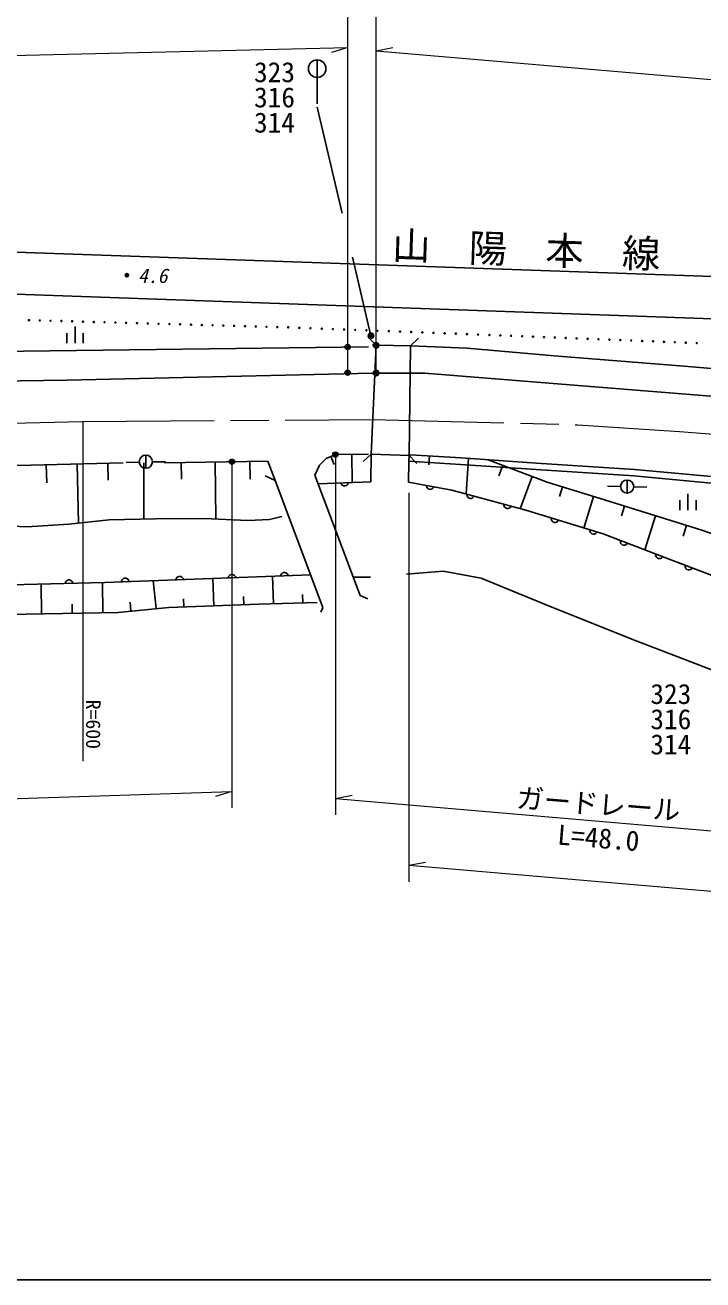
# Model space of a CAD drawing. Units: millimetres, scale not verified. Extents: x 40000 to 680000, y 20000 to 380000.
# Drawn here: x 388369 to 450268, y 205000 to 319515 of the extents above; entities that cross this region are included whole.
import ezdxf
from ezdxf.enums import TextEntityAlignment as Align

# ---------------------------------------------------------------- set-up
doc = ezdxf.new("R2010")
doc.units = ezdxf.units.MM
doc.header["$LTSCALE"] = 1000
doc.linetypes.add('CHAIN', pattern=[18.5, 12, -1.5, 3.5, -1.5])
for name, color, linetype, lineweight in [('M-BGD', 7, 'Continuous', 25), ('M-BMK', 2, 'CHAIN', 13), ('M-STR-HTXT', 7, 'Continuous', 13), ('M-STR-STR1', 1, 'Continuous', 25), ('M-STR-STRC', 7, 'Continuous', 25), ('M-TTL-BAND', 7, 'Continuous', 25)]:
    doc.layers.add(name, color=color, linetype=linetype, lineweight=lineweight)
doc.layers.add('M-BMK-HTXT', color=7, linetype='Continuous')
doc.styles.add('ＭＳ ゴシック', font='')
doc.styles.get('ＭＳ ゴシック').set_extended_font_data('MS Gothic')

msp = doc.modelspace()

# ---------------------------------------------------------------- linework, layer by layer
at = {"layer": 'M-BGD'}
for p, q in [((267321, 302997), (566222, 292527)), ((267916, 299134), (565900, 288707)), ((392178, 291396), (392178, 290496)), ((392928, 291996), (392928, 290496)), ((393678, 291396), (393678, 290496)), ((384857, 289720), (419735, 290163)), ((423578, 290250), (428747, 290023)), ((428747, 290023), (436698, 289341)), ((436698, 289341), (448159, 288407)), ((448159, 288407), (460272, 287407)), ((388900, 279356), (397338, 279574)), ((393119, 279465), (393259, 274057)), ((395931, 279538), (395971, 277984)), ((398802, 279641), (397603, 279583)), ((399217, 279574), (399217, 274431)), ((399401, 280270), (399401, 279070)), ((400001, 279662), (401201, 279647)), ((401096, 279574), (410547, 279720)), ((402636, 279598), (402660, 278062)), ((405717, 279646), (405797, 274444)), ((408902, 279695), (408927, 278082)), ((410547, 279720), (411202, 277955)), ((415250, 279366), (415877, 279957)), ((415877, 279957), (416713, 280320)), ((416295, 280138), (416607, 279420)), ((416713, 280320), (419730, 280356)), ((418222, 280338), (418252, 277781)), ((419981, 280363), (419953, 277847)), ((423425, 279715), (423375, 277804)), ((423446, 280249), (423425, 279715)), ((423425, 279715), (428139, 279421)), ((423524, 280310), (428179, 280019)), ((425304, 280195), (425251, 279383)), ((428139, 279421), (435046, 278948)), ((428179, 280019), (435086, 279547)), ((428864, 279965), (428655, 276726)), ((430644, 279851), (436036, 277805)), ((435086, 279547), (444020, 278963)), ((370484, 279029), (388900, 279356)), ((390306, 279393), (390349, 277728)), ((411202, 277955), (410291, 278368)), ((415250, 279366), (414837, 278455)), ((414837, 278455), (418972, 267459)), ((431992, 279339), (431629, 278381)), ((434688, 278316), (433574, 275379)), ((435046, 278948), (443972, 278365)), ((443972, 278365), (452333, 277592)), ((444020, 278963), (452393, 278189)), ((415564, 266368), (411202, 277955)), ((419953, 277847), (415137, 277659)), ((417195, 277740), (417226, 277657)), ((417226, 277657), (417271, 277588)), ((417271, 277588), (417344, 277521)), ((417344, 277521), (417415, 277482)), ((417415, 277482), (417500, 277457)), ((417500, 277457), (417612, 277462)), ((417612, 277462), (417695, 277493)), ((417695, 277493), (417763, 277538)), ((417763, 277538), (417831, 277610)), ((417831, 277610), (417870, 277682)), ((417870, 277682), (417895, 277767)), ((423375, 277804), (427354, 277083)), ((425020, 277506), (425033, 277418)), ((425033, 277418), (425061, 277342)), ((425061, 277342), (425118, 277260)), ((425118, 277260), (425179, 277207)), ((425179, 277207), (425257, 277164)), ((425257, 277164), (425367, 277144)), ((425367, 277144), (425455, 277157)), ((425455, 277157), (425531, 277186)), ((425531, 277186), (425612, 277242)), ((425612, 277242), (425666, 277303)), ((425666, 277303), (425709, 277381)), ((436036, 277805), (441773, 276044)), ((437451, 277367), (437183, 276502)), ((442745, 277411), (441546, 277437)), ((443345, 277997), (443345, 276797)), ((443945, 277376), (445144, 277334)), ((427354, 277083), (434111, 275232)), ((428705, 276712), (428710, 276624)), ((428710, 276624), (428732, 276545)), ((428732, 276545), (428781, 276459)), ((428781, 276459), (428838, 276400)), ((428838, 276400), (428911, 276351)), ((428911, 276351), (429019, 276322)), ((429019, 276322), (429108, 276326)), ((429108, 276326), (429186, 276349)), ((429186, 276349), (429272, 276398)), ((429272, 276398), (429331, 276454)), ((429331, 276454), (429381, 276528)), ((440279, 276492), (439390, 273618)), ((441773, 276044), (450179, 273431)), ((448152, 276152), (448152, 275252)), ((448902, 276752), (448902, 275252)), ((449652, 276152), (449652, 275252)), ((432084, 275787), (432089, 275699)), ((432089, 275699), (432111, 275620)), ((432111, 275620), (432160, 275534)), ((432160, 275534), (432217, 275475)), ((432217, 275475), (432290, 275426)), ((432290, 275426), (432398, 275396)), ((432398, 275396), (432487, 275401)), ((432487, 275401), (432565, 275423)), ((432565, 275423), (432651, 275472)), ((432651, 275472), (432710, 275528)), ((432710, 275528), (432759, 275602)), ((434111, 275232), (441149, 273080)), ((443108, 275618), (442835, 274736)), ((384852, 273902), (388544, 273732)), ((388544, 273732), (392350, 273959)), ((392350, 273959), (396042, 274357)), ((396042, 274357), (400285, 274456)), ((400285, 274456), (404720, 274493)), ((404720, 274493), (408719, 274311)), ((408719, 274311), (410682, 274384)), ((410682, 274384), (411809, 274674)), ((436416, 274527), (436418, 274439)), ((436418, 274439), (436438, 274359)), ((436438, 274359), (436484, 274272)), ((436484, 274272), (436539, 274211)), ((436539, 274211), (436611, 274160)), ((436611, 274160), (436718, 274127)), ((436718, 274127), (436807, 274129)), ((436807, 274129), (436886, 274149)), ((436886, 274149), (436973, 274196)), ((436973, 274196), (437034, 274250)), ((437034, 274250), (437085, 274322)), ((445936, 274743), (444971, 271622)), ((448765, 273868), (448458, 272877)), ((439935, 273451), (439937, 273363)), ((439937, 273363), (439957, 273283)), ((439957, 273283), (440003, 273196)), ((440003, 273196), (440058, 273135)), ((440058, 273135), (440130, 273084)), ((440130, 273084), (440237, 273051)), ((440237, 273051), (440326, 273053)), ((440326, 273053), (440405, 273073)), ((440405, 273073), (440492, 273120)), ((440492, 273120), (440553, 273174)), ((440553, 273174), (440604, 273246)), ((441149, 273080), (447583, 270625)), ((450179, 273431), (457241, 270902)), ((442733, 272475), (442729, 272387)), ((442729, 272387), (442744, 272307)), ((442744, 272307), (442784, 272216)), ((442784, 272216), (442834, 272152)), ((442834, 272152), (442903, 272096)), ((442903, 272096), (443008, 272056)), ((443008, 272056), (443096, 272052)), ((443096, 272052), (443176, 272067)), ((443176, 272067), (443267, 272107)), ((443267, 272107), (443331, 272157)), ((443331, 272157), (443387, 272226)), ((445950, 271248), (445946, 271160)), ((445946, 271160), (445960, 271079)), ((445960, 271079), (446001, 270989)), ((446001, 270989), (446051, 270925)), ((446051, 270925), (446120, 270869)), ((446120, 270869), (446224, 270829)), ((446224, 270829), (446313, 270825)), ((446313, 270825), (446393, 270839)), ((446393, 270839), (446484, 270880)), ((446484, 270880), (446548, 270930)), ((446548, 270930), (446604, 270999)), ((447583, 270625), (455095, 267771)), ((414443, 269347), (395659, 268657)), ((402255, 269123), (402188, 269051)), ((402323, 269168), (402255, 269123)), ((402406, 269199), (402323, 269168)), ((402518, 269203), (402406, 269199)), ((402603, 269178), (402518, 269203)), ((402675, 269139), (402603, 269178)), ((402747, 269071), (402675, 269139)), ((406936, 269155), (406911, 269070)), ((406976, 269227), (406936, 269155)), ((407043, 269299), (406976, 269227)), ((407111, 269344), (407043, 269299)), ((407194, 269375), (407111, 269344)), ((407306, 269379), (407194, 269375)), ((407391, 269354), (407306, 269379)), ((407463, 269315), (407391, 269354)), ((407535, 269247), (407463, 269315)), ((407580, 269179), (407535, 269247)), ((407611, 269096), (407580, 269179)), ((411053, 266699), (410972, 269219)), ((411724, 269331), (411699, 269246)), ((411764, 269403), (411724, 269331)), ((411831, 269475), (411764, 269403)), ((411899, 269520), (411831, 269475)), ((411982, 269551), (411899, 269520)), ((412094, 269555), (411982, 269551)), ((412179, 269530), (412094, 269555)), ((412251, 269491), (412179, 269530)), ((412323, 269423), (412251, 269491)), ((412368, 269355), (412323, 269423)), ((412399, 269272), (412368, 269355)), ((418345, 269127), (419899, 269139)), ((423186, 269411), (426558, 269677)), ((426558, 269677), (430019, 269056)), ((448643, 270222), (448639, 270134)), ((448639, 270134), (448654, 270053)), ((448654, 270053), (448694, 269963)), ((448694, 269963), (448745, 269899)), ((448745, 269899), (448813, 269843)), ((448813, 269843), (448918, 269803)), ((448918, 269803), (449007, 269800)), ((449007, 269800), (449087, 269814)), ((449087, 269814), (449177, 269855)), ((449177, 269855), (449241, 269905)), ((449241, 269905), (449297, 269974)), ((395659, 268657), (382169, 268302)), ((389880, 265773), (389823, 268503)), ((392062, 268656), (392037, 268571)), ((392102, 268727), (392062, 268656)), ((392170, 268800), (392102, 268727)), ((392239, 268844), (392170, 268800)), ((392322, 268874), (392239, 268844)), ((392434, 268878), (392322, 268874)), ((392519, 268852), (392434, 268878)), ((392590, 268812), (392519, 268852)), ((392662, 268745), (392590, 268812)), ((392706, 268676), (392662, 268745)), ((392737, 268593), (392706, 268676)), ((395481, 265889), (395424, 268650)), ((397190, 268814), (397165, 268729)), ((397230, 268885), (397190, 268814)), ((397298, 268958), (397230, 268885)), ((397367, 269002), (397298, 268958)), ((397450, 269032), (397367, 269002)), ((397562, 269036), (397450, 269032)), ((397647, 269010), (397562, 269036)), ((397718, 268970), (397647, 269010)), ((397790, 268903), (397718, 268970)), ((397834, 268834), (397790, 268903)), ((397865, 268751), (397834, 268834)), ((400332, 266259), (400079, 268819)), ((402148, 268979), (402123, 268894)), ((402188, 269051), (402148, 268979)), ((402792, 269003), (402747, 269071)), ((402823, 268920), (402792, 269003)), ((405600, 266515), (405514, 269019)), ((430019, 269056), (435788, 266660)), ((398031, 266032), (397951, 266842)), ((402855, 266420), (402829, 267169)), ((408345, 266609), (408319, 267362)), ((409718, 266657), (415057, 266827)), ((413722, 266784), (413698, 267544)), ((418972, 267459), (419667, 267144)), ((376919, 265511), (388479, 265744)), ((388479, 265744), (396881, 265918)), ((392680, 265831), (392663, 266655)), ((396881, 265918), (401482, 266373)), ((401482, 266373), (409718, 266657)), ((415369, 265936), (415564, 266368)), ((435788, 266660), (443775, 263465)), ((443775, 263465), (452561, 260092))]:
    msp.add_line(p, q, dxfattribs=at)
for centre, radius in [((397666, 296683), 150), ((397666, 296683), 90), ((397666, 296683), 30), ((388728, 292589), 50), ((389714, 292561), 50), ((390700, 292533), 50), ((391686, 292506), 50), ((392672, 292478), 50), ((393658, 292451), 50), ((394645, 292423), 50), ((395631, 292396), 50), ((396617, 292368), 50), ((397603, 292341), 50), ((398589, 292313), 50), ((399575, 292286), 50), ((400562, 292258), 50), ((401548, 292231), 50), ((402534, 292203), 50), ((403520, 292176), 50), ((404506, 292148), 50), ((405492, 292120), 50), ((406478, 292093), 50), ((407465, 292065), 50), ((408451, 292038), 50), ((409437, 292010), 50), ((410423, 291983), 50), ((411409, 291955), 50), ((412395, 291928), 50), ((413416, 291889), 50), ((414437, 291851), 50), ((415458, 291812), 50), ((416478, 291774), 50), ((417499, 291735), 50), ((418520, 291697), 50), ((419541, 291658), 50), ((420561, 291620), 50), ((421582, 291581), 50), ((422603, 291543), 50), ((423624, 291504), 50), ((424645, 291466), 50), ((425665, 291427), 50), ((426686, 291388), 50), ((427707, 291350), 50), ((428728, 291311), 50), ((429748, 291273), 50), ((430769, 291234), 50), ((431766, 291195), 50), ((432762, 291156), 50), ((433759, 291117), 50), ((434756, 291079), 50), ((435752, 291040), 50), ((436749, 291001), 50), ((437745, 290962), 50), ((438742, 290923), 50), ((439739, 290884), 50), ((440735, 290845), 50), ((441732, 290806), 50), ((442729, 290767), 50), ((443725, 290728), 50), ((444722, 290689), 50), ((445718, 290650), 50), ((446715, 290611), 50), ((447712, 290572), 50), ((448708, 290533), 50), ((449705, 290494), 50), ((399401, 279670), 600), ((443345, 277397), 600)]:
    msp.add_circle(centre, radius, dxfattribs=at)
at = {"layer": 'M-BMK'}
for p, q in [((365490, 282656), (393635, 283338)), ((393635, 283338), (420107, 283531)), ((420107, 283531), (438851, 283034)), ((438851, 283034), (448115, 282431)), ((448115, 282431), (463993, 281204))]:
    msp.add_line(p, q, dxfattribs=at)
at = {"layer": 'M-STR-HTXT'}
for p, q in [((417828, 287793), (417828, 326835)), ((420421, 287763), (420421, 326578)), ((343324, 315669), (417828, 317473)), ((417828, 317473), (416339, 317017)), ((420421, 317173), (421951, 317464)), ((420421, 317173), (495492, 310732)), ((393635, 283338), (393635, 252327)), ((407258, 279669), (407258, 248083)), ((416713, 280320), (416713, 247441)), ((423409, 276814), (423409, 241338)), ((147580, 240793), (407258, 249583)), ((407258, 249583), (405773, 249113)), ((416713, 248941), (418243, 249231)), ((416713, 248941), (464631, 244830)), ((423409, 242838), (424939, 243128)), ((423409, 242838), (560783, 231051))]:
    msp.add_line(p, q, dxfattribs=at)
for centre, radius in [((417828, 290139), 250), ((417828, 290139), 150), ((417828, 290139), 50), ((420421, 290294), 250), ((420421, 290294), 150), ((420421, 290294), 50), ((417828, 287793), 250), ((417828, 287793), 150), ((417828, 287793), 50), ((420421, 287763), 250), ((420421, 287763), 150), ((420421, 287763), 50), ((416713, 280320), 250), ((407258, 279669), 250), ((407258, 279669), 150), ((407258, 279669), 50), ((416713, 280320), 150), ((416713, 280320), 50)]:
    msp.add_circle(centre, radius, dxfattribs=at)
at = {"layer": 'M-STR-STR1'}
for p, q in [((419723, 291010), (420421, 290294)), ((423578, 290250), (424295, 290947)), ((420421, 290294), (419981, 280363)), ((420421, 290294), (423578, 290250)), ((423578, 290250), (423446, 280249)), ((419981, 280363), (419251, 279679)), ((423446, 280249), (419981, 280363)), ((424129, 279519), (423446, 280249))]:
    msp.add_line(p, q, dxfattribs=at)
for centre, radius in [((420421, 290294), 250), ((420421, 290294), 150), ((420421, 290294), 50), ((420421, 287763), 250), ((420421, 287763), 150), ((420421, 287763), 50)]:
    msp.add_circle(centre, radius, dxfattribs=at)
at = {"layer": 'M-STR-STRC'}
for p, q in [((415043, 316336), (415043, 312336)), ((415043, 312019), (417319, 302348)), ((418263, 298339), (419951, 291162)), ((392194, 287097), (420108, 287763)), ((420108, 287763), (424879, 287763)), ((424879, 287763), (456495, 285211)), ((372669, 286875), (392194, 287097))]:
    msp.add_line(p, q, dxfattribs=at)
for centre, radius in [((415043, 315536), 800), ((419951, 291162), 250), ((419951, 291162), 150), ((419951, 291162), 50)]:
    msp.add_circle(centre, radius, dxfattribs=at)
at = {"layer": 'M-TTL-BAND'}
msp.add_line((40000, 205000), (579000, 205000), dxfattribs=at)

# ---------------------------------------------------------------- texts
at = {"layer": 'M-BGD', "style": 'ＭＳ ゴシック', "oblique": 15}
msp.add_text('4.6', height=1320, dxfattribs=at).set_placement((400012, 296642), align=Align.MIDDLE_CENTER)
at = {"layer": 'M-BMK-HTXT', "style": 'ＭＳ ゴシック'}
msp.add_text('山\u3000陽\u3000本\u3000線', height=2566, rotation=358.1, dxfattribs=at).set_placement((434140, 299025), align=Align.MIDDLE_CENTER)
at = {"layer": 'M-STR-HTXT', "style": 'ＭＳ ゴシック'}
for s, height, rotation, p in [('R=600', 1320, 270, (394603, 255699)), ('ガードレール', 1833, 355.4, (440723, 248419)), ('L=48.0', 1833, 355.3, (440732, 245342))]:
    msp.add_text(s, height=height, rotation=rotation, dxfattribs=at).set_placement(p, align=Align.MIDDLE_CENTER)
at = {"layer": 'M-STR-STRC', "style": 'ＭＳ ゴシック'}
for s, p in [('323', (411146, 315222)), ('316', (411146, 312922)), ('314', (411146, 310622)), ('323', (447339, 258474)), ('316', (447339, 256174)), ('314', (447339, 253874))]:
    msp.add_text(s, height=1833, dxfattribs=at).set_placement(p, align=Align.MIDDLE_CENTER)

doc.saveas('drawing.dxf')
